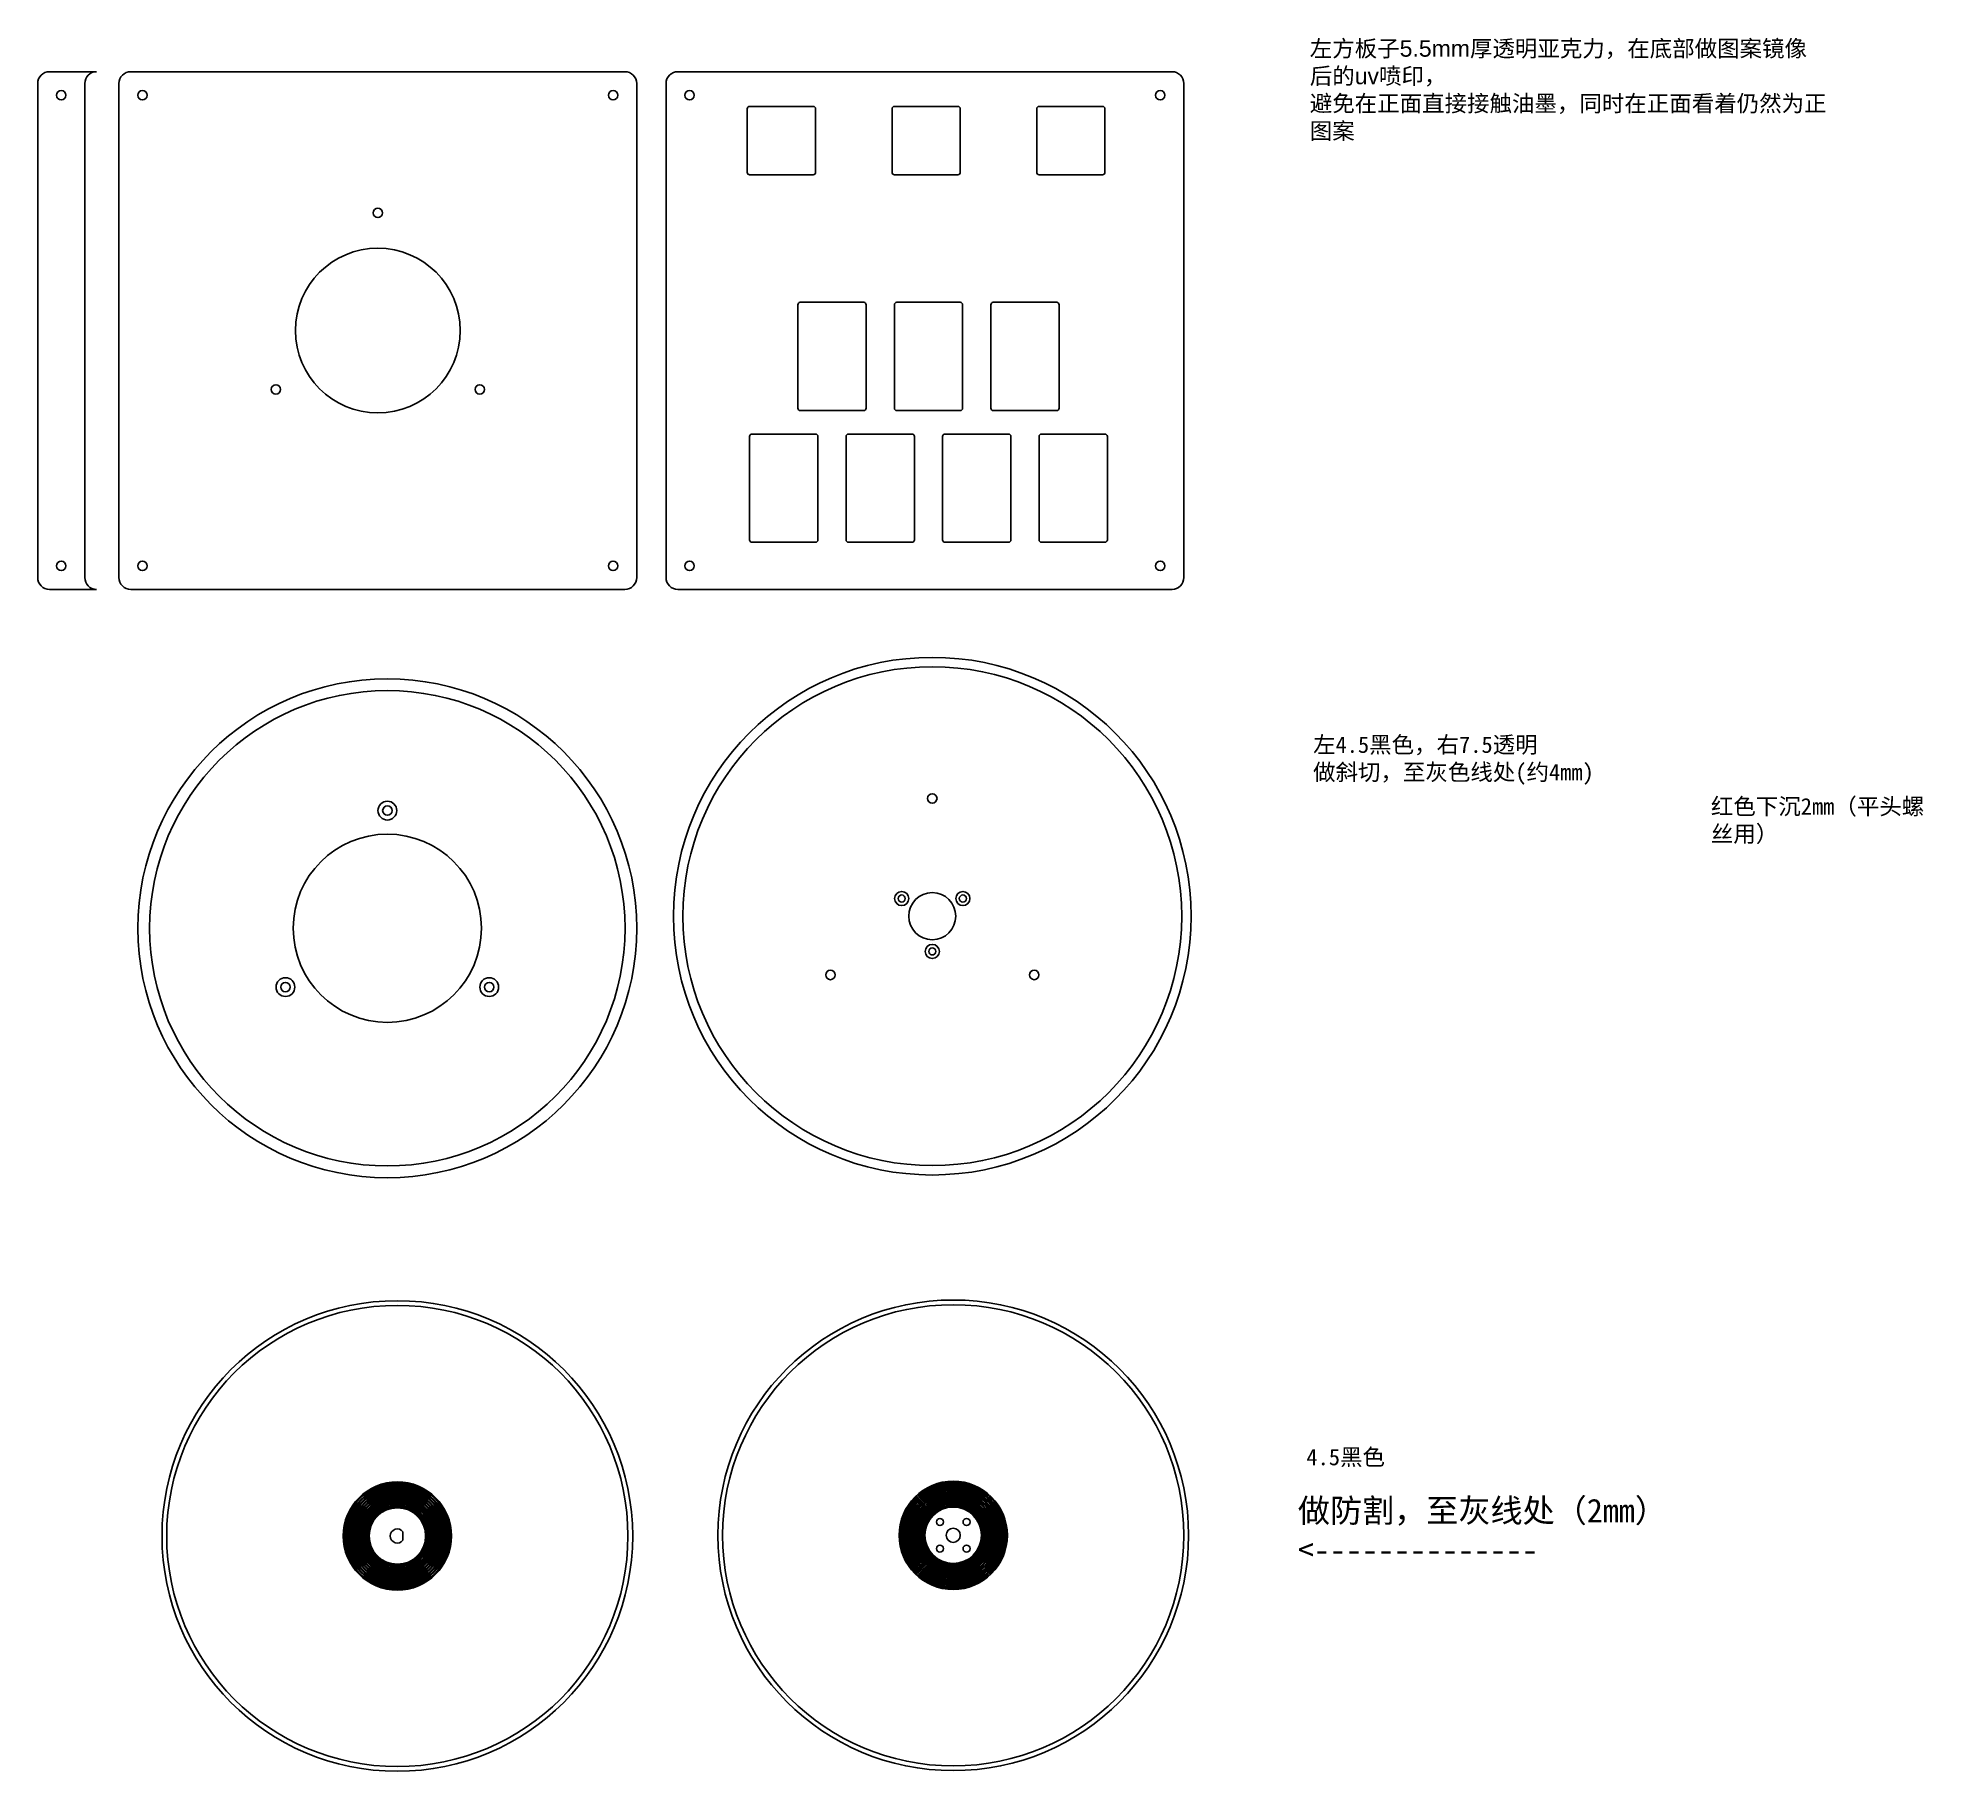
# Model space of a CAD drawing. Header units: inches. Extents: x -32 to 770, y 82 to 819.
import ezdxf

# ---------------------------------------------------------------- set-up
doc = ezdxf.new("R2010")
doc.units = ezdxf.units.IN
doc.header["$MEASUREMENT"] = 0
for name, color, linetype in [('KEYBOARD_PANEL', 7, 'Continuous'), ('TURNTABLE_DISC', 7, 'Continuous'), ('TURNTABLE_DISC_P', 7, 'Continuous'), ('TURNTABLE_PANEL', 7, 'Continuous')]:
    doc.layers.add(name, color=color, linetype=linetype)
doc.styles.get("Standard").update_dxf_attribs({"font": 'arial.ttf'})

# ---------------------------------------------------------------- blocks, each defined once
blk = doc.blocks.new('*U12')
at = {"layer": 'TURNTABLE_PANEL', "color": 7, "linetype": 'Continuous'}
blk.add_circle((0, 0), 2, dxfattribs=at)
blk = doc.blocks.new('*U13')
at = {"color": 0, "linetype": 'ByBlock', "lineweight": -2, "transparency": 16777216}
blk.add_blockref('*U12', (121.1, -63.77), dxfattribs=at)
for p, rotation in [((77.8, -138.77), 120), ((164.4, -138.77), 240)]:
    blk.add_blockref('*U12', p, dxfattribs=dict(at, rotation=rotation))
blk = doc.blocks.new('转盘底座')
for p, q in [((218.01, 804.25), (8.01, 804.25)), ((3.01, 799.25), (3.01, 589.25)), ((223.01, 589.25), (223.01, 799.25)), ((8.01, 584.25), (218.01, 584.25))]:
    blk.add_line(p, q)
blk.add_circle((113.01, 694.25), 35)
for centre, start, end in [((8.01, 799.25), 90, 180), ((218.01, 799.25), 0, 90), ((8.01, 589.25), 180, 270), ((218.01, 589.25), 270, 0)]:
    blk.add_arc(centre, 5, start, end)
at = {"layer": 'TURNTABLE_PANEL', "color": 7, "linetype": 'Continuous'}
for centre in [(13.01, 794.25), (213.01, 794.25), (13.01, 594.25), (213.01, 594.25)]:
    blk.add_circle(centre, 2, dxfattribs=at)
blk.add_blockref('*U13', (-8.08, 808.02))
blk = doc.blocks.new('面板')
blk.add_lwpolyline([(240.51, 584.25), (450.51, 584.25, 0.414214), (455.51, 589.25), (455.51, 799.25, 0.414214), (450.51, 804.25), (240.51, 804.25, 0.414214), (235.51, 799.25), (235.51, 589.25, 0.414214)], format="xyb", close=True)
at = {"layer": 'KEYBOARD_PANEL', "color": 7, "linetype": 'Continuous'}
for p, q in [((270.01, 761.48), (270.01, 788.48)), ((271.01, 789.48), (298.01, 789.48)), ((299.01, 788.48), (299.01, 761.48)), ((331.52, 761.48), (331.52, 788.48)), ((332.52, 789.48), (359.52, 789.48)), ((360.52, 788.48), (360.52, 761.48)), ((393.01, 761.48), (393.01, 788.48)), ((394.01, 789.48), (421.01, 789.48)), ((422.01, 788.48), (422.01, 761.48)), ((298.01, 760.48), (271.01, 760.48)), ((359.52, 760.48), (332.52, 760.48)), ((421.01, 760.48), (394.01, 760.48)), ((291.51, 661.25), (291.51, 705.25)), ((292.51, 706.25), (319.51, 706.25)), ((320.51, 705.25), (320.51, 661.25)), ((332.51, 661.25), (332.51, 705.25)), ((333.51, 706.25), (360.51, 706.25)), ((361.51, 705.25), (361.51, 661.25)), ((373.51, 661.25), (373.51, 705.25)), ((374.51, 706.25), (401.51, 706.25)), ((402.51, 705.25), (402.51, 661.25)), ((319.51, 660.25), (292.51, 660.25)), ((360.51, 660.25), (333.51, 660.25)), ((401.51, 660.25), (374.51, 660.25)), ((271.01, 605.25), (271.01, 649.25)), ((272.01, 650.25), (299.01, 650.25)), ((300.01, 649.25), (300.01, 605.25)), ((312.01, 605.25), (312.01, 649.25)), ((313.01, 650.25), (340.01, 650.25)), ((341.01, 649.25), (341.01, 605.25)), ((353.01, 605.25), (353.01, 649.25)), ((354.01, 650.25), (381.01, 650.25)), ((382.01, 649.25), (382.01, 605.25)), ((394.01, 605.25), (394.01, 649.25)), ((395.01, 650.25), (422.01, 650.25)), ((423.01, 649.25), (423.01, 605.25)), ((299.01, 604.25), (272.01, 604.25)), ((340.01, 604.25), (313.01, 604.25)), ((381.01, 604.25), (354.01, 604.25)), ((422.01, 604.25), (395.01, 604.25))]:
    blk.add_line(p, q, dxfattribs=at)
for centre, start, end in [((271.01, 788.48), 90, 180), ((298.01, 788.48), 0, 90), ((332.52, 788.48), 90, 180), ((359.52, 788.48), 0, 90), ((394.01, 788.48), 90, 180), ((421.01, 788.48), 0, 90), ((271.01, 761.48), 180, 270), ((298.01, 761.48), 270, 0), ((332.52, 761.48), 180, 270), ((359.52, 761.48), 270, 0), ((394.01, 761.48), 180, 270), ((421.01, 761.48), 270, 0), ((292.51, 705.25), 90, 180), ((319.51, 705.25), 0, 90), ((333.51, 705.25), 90, 180), ((360.51, 705.25), 0, 90), ((374.51, 705.25), 90, 180), ((401.51, 705.25), 0, 90), ((292.51, 661.25), 180, 270), ((319.51, 661.25), 270, 0), ((333.51, 661.25), 180, 270), ((360.51, 661.25), 270, 0), ((374.51, 661.25), 180, 270), ((401.51, 661.25), 270, 0), ((272.01, 649.25), 90, 180), ((299.01, 649.25), 0, 90), ((313.01, 649.25), 90, 180), ((340.01, 649.25), 0, 90), ((354.01, 649.25), 90, 180), ((381.01, 649.25), 0, 90), ((395.01, 649.25), 90, 180), ((422.01, 649.25), 0, 90), ((272.01, 605.25), 180, 270), ((299.01, 605.25), 270, 0), ((313.01, 605.25), 180, 270), ((340.01, 605.25), 270, 0), ((354.01, 605.25), 180, 270), ((381.01, 605.25), 270, 0), ((395.01, 605.25), 180, 270), ((422.01, 605.25), 270, 0)]:
    blk.add_arc(centre, 1, start, end, dxfattribs=at)
at = {"layer": 'TURNTABLE_PANEL', "color": 7, "linetype": 'Continuous'}
for centre in [(245.51, 794.25), (445.51, 794.25), (245.51, 594.25), (445.51, 594.25)]:
    blk.add_circle(centre, 2, dxfattribs=at)
blk = doc.blocks.new('B2')
h = blk.add_hatch()
h.set_pattern_fill('AR-CONC', color=256)
h.set_pattern_definition([(50, (0, 0), (182.185, -15.94), [19.05, -209.55]), (355, (0, 0), (-35.243, 191.06), [15.24, -167.64]), (100.45, (15.18, -1.33), (146.94, 175.12), [16.19, -178.09]), (46.184, (0, 50.8), (271.08, -42.04), [28.575, -314.325]), (96.636, (22.6, 47.3), (237.4, 247.43), [24.285, -267.14]), (351.184, (0, 50.8), (237.4, 247.43), [22.86, -251.46]), (21, (25.4, 38.1), (151.614, -102.265), [19.05, -209.55]), (326, (25.4, 38.1), (61.8, 184.19), [15.24, -167.64]), (71.45, (38.03, 29.58), (213.416, 81.92), [16.19, -178.09]), (37.5, (0, 0), (3.0886, 84.555), [0, -165.608, 0, -170.18, 0, -168.275]), (7.5, (0, 0), (66.82, 100.18), [0, -97.028, 0, -161.798, 0, -64.135]), (327.5, (-56.64, 0), (135.5906, -5.729), [0, -63.5, 0, -198.12, 0, -262.89]), (317.5, (-82.04, 0), (148.13, 25.426), [0, -82.55, 0, -131.572, 0, -186.69])])
h.paths.add_polyline_path([(500.64, 123.53, 1), (536.64, 123.53, 1)])
h.paths.add_polyline_path([(530.64, 123.53, -1), (506.64, 123.53, -1)], flags=16)
h.paths.add_polyline_path([(521.02, 125.36), (521.02, 121.7, -2.937379)], flags=0)
blk.add_circle((518.64, 123.53), 100)
at = {"color": 3}
for radius in [23, 22.5, 22, 21.5, 21, 20.5, 20, 19.5, 19, 18.5]:
    blk.add_circle((518.64, 123.53), radius, dxfattribs=at)
at = {"layer": 'TURNTABLE_DISC', "linetype": 'Continuous'}
blk.add_line((521.02, 121.7), (521.02, 125.36), dxfattribs=at)
at = {"layer": 'TURNTABLE_DISC', "color": 3}
for radius in [18, 17.5, 17, 16.5, 16, 15.5, 15, 14.5, 14, 13.5, 13, 12.5, 12]:
    blk.add_circle((518.64, 123.53), radius, dxfattribs=at)
at = {"layer": 'TURNTABLE_DISC', "linetype": 'Continuous'}
blk.add_arc((518.64, 123.53), 3, 37.60121, 322.39879, dxfattribs=at)
blk = doc.blocks.new('转盘（非法兰轴）')
blk.add_blockref('B2', (-397.33, 58.42))
blk = doc.blocks.new('挡板')
for p, q in [((-11.99, 804.25), (8.01, 804.25)), ((-16.99, 589.25), (-16.99, 799.25)), ((3.01, 799.25), (3.01, 589.25)), ((8.01, 584.25), (-11.99, 584.25))]:
    blk.add_line(p, q)
for centre in [(-6.99, 794.25), (-6.99, 594.25)]:
    blk.add_circle(centre, 2)
for centre, start, end in [((-11.99, 799.25), 90, 180), ((8.01, 799.25), 90, 180), ((-11.99, 589.25), 180, 270), ((8.01, 589.25), 180, 270)]:
    blk.add_arc(centre, 5, start, end)
blk = doc.blocks.new('*U45')
at = {"layer": 'TURNTABLE_PANEL', "color": 7, "linetype": 'Continuous'}
blk.add_circle((0, 0), 2, dxfattribs=at)
blk = doc.blocks.new('*U46')
at = {"color": 0, "linetype": 'ByBlock', "lineweight": -2, "transparency": 16777216}
blk.add_blockref('*U45', (121.1, -63.77), dxfattribs=at)
for p, rotation in [((77.8, -138.77), 120), ((164.4, -138.77), 240)]:
    blk.add_blockref('*U45', p, dxfattribs=dict(at, rotation=rotation))
blk = doc.blocks.new('转盘抬高底座（编码器安装部分）')
blk.add_circle((348.62, 445.37), 110)
at = {"layer": 'TURNTABLE_DISC_P', "color": 1}
for centre in [(335.63, 452.87), (361.61, 452.87), (348.62, 430.37)]:
    blk.add_circle(centre, 3, dxfattribs=at)
at = {"layer": 'TURNTABLE_DISC_P', "color": 7, "linetype": 'Continuous'}
for centre, radius in [((335.63, 452.87), 1.5), ((348.62, 445.37), 10), ((361.61, 452.87), 1.5), ((348.62, 430.37), 1.5)]:
    blk.add_circle(centre, radius, dxfattribs=at)
blk.add_blockref('*U46', (227.53, 559.15))
blk = doc.blocks.new('*U36')
blk.add_circle((0, 0), 1.5)
blk = doc.blocks.new('*U37')
at = {"color": 0, "linetype": 'ByBlock', "lineweight": -2, "transparency": 16777216}
for p, rotation in [((579.17, 168.97), 90), ((579.17, 157.65), 180), ((590.48, 157.65), 270)]:
    blk.add_blockref('*U36', p, dxfattribs=dict(at, rotation=rotation))
blk.add_blockref('*U36', (590.48, 168.97), dxfattribs=at)
blk = doc.blocks.new('转盘抬高上部分')
for radius in [106, 40]:
    blk.add_circle((117.06, 440.23), radius)
at = {"color": 8}
blk.add_circle((117.06, 440.23), 101, dxfattribs=at)
blk = doc.blocks.new('*U43')
at = {"color": 1}
blk.add_circle((0, 0), 4, dxfattribs=at)
at = {"layer": 'TURNTABLE_PANEL', "color": 7, "linetype": 'Continuous'}
blk.add_circle((0, 0), 2, dxfattribs=at)
blk = doc.blocks.new('*U44')
at = {"color": 0, "linetype": 'ByBlock', "lineweight": -2, "transparency": 16777216}
blk.add_blockref('*U43', (121.1, -63.77), dxfattribs=at)
for p, rotation in [((77.8, -138.77), 120), ((164.4, -138.77), 240)]:
    blk.add_blockref('*U43', p, dxfattribs=dict(at, rotation=rotation))
blk = doc.blocks.new('盘上')
for name, p in [('转盘抬高上部分', (0, 0)), ('*U44', (-4.04, 554))]:
    blk.add_blockref(name, p)

msp = doc.modelspace()

# ---------------------------------------------------------------- linework, layer by layer
at = {"color": 252, "true_color": 0x939598}
for centre, radius in [((348.62, 445.37), 106), ((121.3, 181.95), 98), ((357.52, 182.24), 98)]:
    msp.add_circle(centre, radius, dxfattribs=at)
for radius in [100, 3]:
    msp.add_circle((357.52, 182.24), radius)
at = {"color": 3}
for radius in [23, 22.5, 22, 21.5, 21, 20.5, 20, 19.5, 19, 18.5]:
    msp.add_circle((357.52, 182.24), radius, dxfattribs=at)
at = {"layer": 'TURNTABLE_DISC', "color": 3}
for radius in [18, 17.5, 17, 16.5, 16, 15.5, 15, 14.5, 14, 13.5, 13, 12.5, 12]:
    msp.add_circle((357.52, 182.24), radius, dxfattribs=at)

# ---------------------------------------------------------------- block references
for name, p in [('挡板', (-14.52, 0)), ('转盘底座', (0, 0)), ('面板', (0, 0)), ('转盘抬高底座（编码器安装部分）', (0, 0)), ('盘上', (0, 0)), ('转盘（非法兰轴）', (0, 0)), ('*U37', (-227.3, 18.93))]:
    msp.add_blockref(name, p)

# ---------------------------------------------------------------- texts
at = {"char_height": 7, "attachment_point": 1}
for s, width, insert in [('{\\fSimSun|b0|i0|c134|p2;左方板子}5.5mm{\\fSimSun|b0|i0|c134|p2;厚透明亚克力，在底部做图案镜像后的}uv{\\fSimSun|b0|i0|c134|p2;喷印，\\P避免在正面直接接触油墨，同时在正面看着仍然为正图案}', 219.7509, (509.03, 817.63)), ('\\pxql;{\\fSimSun|b0|i0|c134|p2;左4.5黑色，右7.5透明\\P\\pq*;做斜切，至灰色线处(约4mm)}', 262.4173, (510.43, 521.77)), ('{\\fSimSun|b0|i0|c134|p2;\\C1;红色下沉2mm（平头螺丝用）}', 92.2911, (679.47, 495.55)), ('{\\fSimSun|b0|i0|c134|p2;4.5黑色}', 262.4173, (507.6, 219.01))]:
    msp.add_mtext_dynamic_manual_height_columns(s, width=width, gutter_width=1, heights=[0], dxfattribs=dict(at, insert=insert))
at = {"insert": (503.98, 197.77), "char_height": 10, "width": 204.0973, "attachment_point": 1}
msp.add_mtext('{\\fSimSun|b0|i0|c134|p2;做防割，至灰线处（2mm）\\P<--------------}', dxfattribs=at)

doc.saveas('drawing.dxf')
